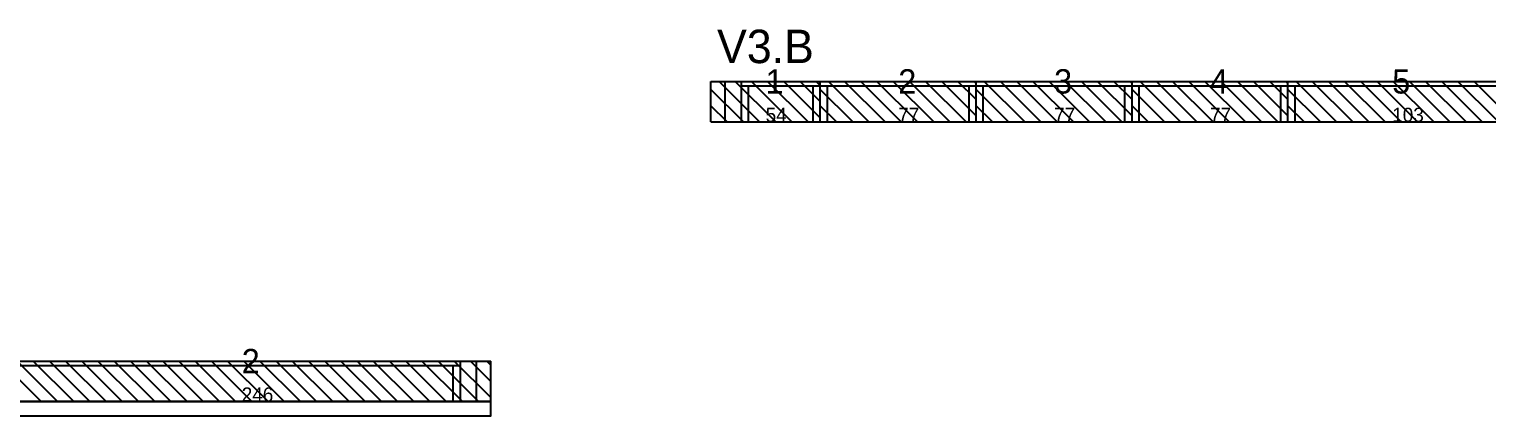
# Model space of a CAD drawing. Header units: metres. Extents: x -10 to 74425, y -2037 to 26.
# Drawn here: x 44293 to 45013, y -877 to -686 of the extents above; entities that cross this region are included whole.
import ezdxf

# ---------------------------------------------------------------- set-up
doc = ezdxf.new("R2010")
doc.units = ezdxf.units.M
doc.layers.add('VIGAS', color=7, linetype='Continuous')

msp = doc.modelspace()

# ---------------------------------------------------------------- linework, layer by layer
at = {"layer": 'VIGAS'}
for p, q in [((44630.2, -712), (44684.2, -712)), ((44630.2, -732), (44630.2, -712)), ((44654.2, -732), (44634.2, -712)), ((44637.2, -732), (44637.2, -712)), ((44662.2, -732), (44642.2, -712)), ((44645.2, -732), (44645.2, -712)), ((44670.2, -732), (44650.2, -712)), ((44678.2, -732), (44658.2, -712)), ((44684.2, -730), (44666.2, -712)), ((44684.2, -722), (44674.2, -712)), ((44684.2, -714), (44682.2, -712)), ((44684.2, -732), (44684.2, -712)), ((44684.2, -732), (44684.2, -712)), ((44684.2, -712), (44761.2, -712)), ((44684.2, -732), (44684.2, -712)), ((44684.2, -732), (44684.2, -712)), ((44684.2, -732), (44684.2, -712)), ((44708.2, -732), (44688.2, -712)), ((44716.2, -732), (44696.2, -712)), ((44724.2, -732), (44704.2, -712)), ((44732.2, -732), (44712.2, -712)), ((44740.2, -732), (44720.2, -712)), ((44748.2, -732), (44728.2, -712)), ((44756.2, -732), (44736.2, -712)), ((44761.2, -729), (44744.2, -712)), ((44761.2, -721), (44752.2, -712)), ((44761.2, -713), (44760.2, -712)), ((44761.2, -732), (44761.2, -712)), ((44761.2, -732), (44761.2, -712)), ((44761.2, -712), (44838.2, -712)), ((44761.2, -732), (44761.2, -712)), ((44761.2, -732), (44761.2, -712)), ((44761.2, -732), (44761.2, -712)), ((44785.2, -732), (44765.2, -712)), ((44793.2, -732), (44773.2, -712)), ((44801.2, -732), (44781.2, -712)), ((44809.2, -732), (44789.2, -712)), ((44817.2, -732), (44797.2, -712)), ((44825.2, -732), (44805.2, -712)), ((44833.2, -732), (44813.2, -712)), ((44838.2, -729), (44821.2, -712)), ((44838.2, -721), (44829.2, -712)), ((44838.2, -713), (44837.2, -712)), ((44838.2, -732), (44838.2, -712)), ((44838.2, -732), (44838.2, -712)), ((44838.2, -712), (44915.2, -712)), ((44838.2, -732), (44838.2, -712)), ((44838.2, -732), (44838.2, -712)), ((44838.2, -732), (44838.2, -712)), ((44862.2, -732), (44842.2, -712)), ((44870.2, -732), (44850.2, -712)), ((44878.2, -732), (44858.2, -712)), ((44886.2, -732), (44866.2, -712)), ((44894.2, -732), (44874.2, -712)), ((44902.2, -732), (44882.2, -712)), ((44910.2, -732), (44890.2, -712)), ((44915.2, -729), (44898.2, -712)), ((44915.2, -721), (44906.2, -712)), ((44915.2, -713), (44914.2, -712)), ((44915.2, -732), (44915.2, -712)), ((44915.2, -732), (44915.2, -712)), ((44915.2, -712), (45018.2, -712)), ((44915.2, -732), (44915.2, -712)), ((44915.2, -732), (44915.2, -712)), ((44915.2, -732), (44915.2, -712)), ((44939.2, -732), (44919.2, -712)), ((44947.2, -732), (44927.2, -712)), ((44955.2, -732), (44935.2, -712)), ((44963.2, -732), (44943.2, -712)), ((44971.2, -732), (44951.2, -712)), ((44979.2, -732), (44959.2, -712)), ((44987.2, -732), (44967.2, -712)), ((44995.2, -732), (44975.2, -712)), ((45003.2, -732), (44983.2, -712)), ((45011.2, -732), (44991.2, -712)), ((45018.2, -731), (44999.2, -712)), ((45018.2, -723), (45007.2, -712)), ((44646.2, -732), (44630.2, -716)), ((44645.2, -714.2), (44684.2, -714.2)), ((44648.7, -732), (44648.7, -714.2)), ((44680.7, -732), (44680.7, -714.2)), ((44684.2, -714.2), (44761.2, -714.2)), ((44700.2, -732), (44684.2, -716)), ((44687.7, -732), (44687.7, -714.2)), ((44757.7, -732), (44757.7, -714.2)), ((44761.2, -714.2), (44838.2, -714.2)), ((44777.2, -732), (44761.2, -716)), ((44764.7, -732), (44764.7, -714.2)), ((44834.7, -732), (44834.7, -714.2)), ((44838.2, -714.2), (44915.2, -714.2)), ((44854.2, -732), (44838.2, -716)), ((44841.7, -732), (44841.7, -714.2)), ((44911.7, -732), (44911.7, -714.2)), ((44915.2, -714.2), (45018.2, -714.2)), ((44931.2, -732), (44915.2, -716)), ((44918.7, -732), (44918.7, -714.2)), ((44638.2, -732), (44630.2, -724)), ((44692.2, -732), (44684.2, -724)), ((44769.2, -732), (44761.2, -724)), ((44846.2, -732), (44838.2, -724)), ((44923.2, -732), (44915.2, -724)), ((44630.2, -732), (44684.2, -732)), ((44630.2, -732), (44630.2, -732)), ((44645.2, -732), (44648.7, -732)), ((44680.7, -732), (44684.2, -732)), ((44684.2, -732), (44761.2, -732)), ((44684.2, -732), (44687.7, -732)), ((44684.2, -732), (44684.2, -732)), ((44757.7, -732), (44761.2, -732)), ((44761.2, -732), (44838.2, -732)), ((44761.2, -732), (44764.7, -732)), ((44761.2, -732), (44761.2, -732)), ((44834.7, -732), (44838.2, -732)), ((44838.2, -732), (44915.2, -732)), ((44838.2, -732), (44841.7, -732)), ((44838.2, -732), (44838.2, -732)), ((44911.7, -732), (44915.2, -732)), ((44915.2, -732), (45018.2, -732)), ((44915.2, -732), (44918.7, -732)), ((44915.2, -732), (44915.2, -732)), ((44275.4, -850), (44521.4, -850)), ((44275.4, -852.2), (44506.4, -852.2)), ((44299.4, -870), (44279.4, -850)), ((44307.4, -870), (44287.4, -850)), ((44315.4, -870), (44295.4, -850)), ((44323.4, -870), (44303.4, -850)), ((44331.4, -870), (44311.4, -850)), ((44339.4, -870), (44319.4, -850)), ((44347.4, -870), (44327.4, -850)), ((44355.4, -870), (44335.4, -850)), ((44363.4, -870), (44343.4, -850)), ((44371.4, -870), (44351.4, -850)), ((44379.4, -870), (44359.4, -850)), ((44387.4, -870), (44367.4, -850)), ((44395.4, -870), (44375.4, -850)), ((44403.4, -870), (44383.4, -850)), ((44411.4, -870), (44391.4, -850)), ((44419.4, -870), (44399.4, -850)), ((44427.4, -870), (44407.4, -850)), ((44435.4, -870), (44415.4, -850)), ((44443.4, -870), (44423.4, -850)), ((44451.4, -870), (44431.4, -850)), ((44459.4, -870), (44439.4, -850)), ((44467.4, -870), (44447.4, -850)), ((44475.4, -870), (44455.4, -850)), ((44483.4, -870), (44463.4, -850)), ((44491.4, -870), (44471.4, -850)), ((44499.4, -870), (44479.4, -850)), ((44507.4, -870), (44487.4, -850)), ((44515.4, -870), (44495.4, -850)), ((44502.9, -870), (44502.9, -852.2)), ((44521.4, -868), (44503.4, -850)), ((44506.4, -870), (44506.4, -850)), ((44521.4, -860), (44511.4, -850)), ((44514.4, -870), (44514.4, -850)), ((44521.4, -852), (44519.4, -850)), ((44521.4, -870), (44521.4, -850)), ((44275.4, -870), (44521.4, -870)), ((44502.9, -870), (44506.4, -870))]:
    msp.add_line(p, q, dxfattribs=at)
msp.add_lwpolyline([(44275.4, -877), (44521.4, -877), (44521.4, -870), (44275.4, -870)], close=True, dxfattribs=at)

# ---------------------------------------------------------------- texts
for s, height, p in [('V3.B', 16.5, (44633.2, -703)), ('1', 12, (44657.2, -718)), ('2', 12, (44722.7, -718)), ('3', 12, (44799.7, -718)), ('4', 12, (44876.7, -718)), ('5', 12, (44966.7, -718)), ('54', 7, (44657.2, -732)), ('77', 7, (44722.7, -732)), ('77', 7, (44799.7, -732)), ('77', 7, (44876.7, -732)), ('103', 7, (44966.7, -732)), ('2', 12, (44398.4, -856)), ('246', 7, (44398.4, -870))]:
    msp.add_text(s, height=height, dxfattribs=at).set_placement(p)

doc.saveas('drawing.dxf')
